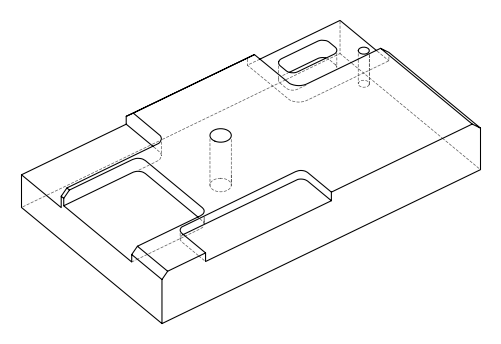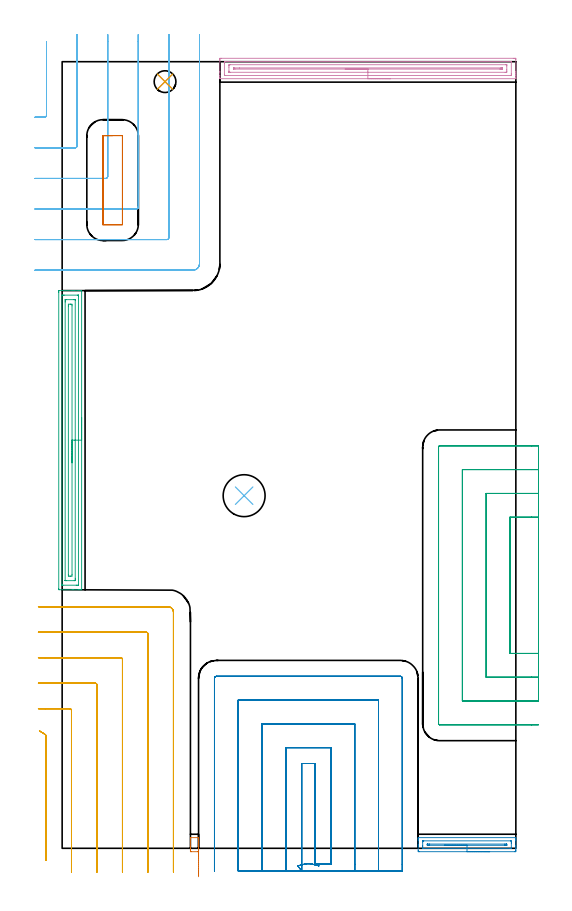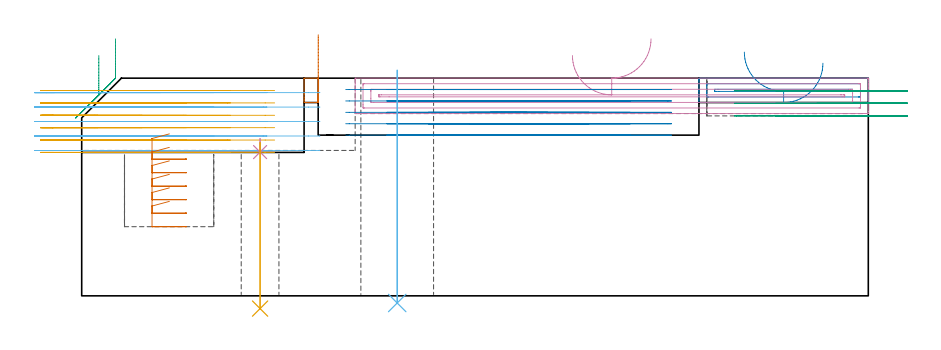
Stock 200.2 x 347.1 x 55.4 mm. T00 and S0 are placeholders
(PLAN: 12 operations, 6 tool changes, 48.4 min)
(1 AREA_MILL | FG_CHAMFER_SURFACE | UGT0205_001 | 0.23 min | 222 mm3)
(2 AREA_MILL_1 | FG_CHAMFER_SURFACE_1 | UGT0205_001 | 1.19 min | 906 mm3)
(3 AREA_MILL_2 | FG_CHAMFER_SURFACE_2 | UGT0205_001 | 4.45 min | 7337 mm3)
(4 AREA_MILL_3 | FG_CHAMFER_SURFACE_3 | UGT0205_001 | 4.35 min | 5512 mm3)
(5 MILL_CORNER_NOTCH_RECTANGULAR | CORNER_NOTCH_RECTANGULAR | UGT0201_133 | Follow Part, ap 3.75, ae 75% | 9.49 min | 121289 mm3)
(6 MILL_CORNER_NOTCH_RECTANGULAR_1 | CORNER_NOTCH_RECTANGULAR_1 | UGT0201_100 | Follow Part, ap 4.5, ae 75% | 7.21 min | 128277 mm3)
(7 MILL_RECTANGULAR_POCKET | POCKET_RECTANGULAR_STRAIGHT | UGT0201_132 | Follow Part, ap 3.5, ae 75% | 1.78 min | 22641 mm3)
(8 MILL_SLOT | SLOT_PARTIAL_RECTANGULAR | UGT0201_132 | Follow Part, ap 3.5, ae 75% | 12.27 min | 115956 mm3)
(9 MILL_SLOT_1 | SLOT_PARTIAL_RECTANGULAR_1 | UGT0201_132 | Follow Part, ap 3.5, ae 75% | 7.02 min | 53841 mm3)
(10 SPOT_DRILL | STEP1HOLE | NXT0321_9005460120000 | 0.03 min | 8 mm3)
(11 DRILL_THROUGH_HOLE_INTO_CENTER | STEP1HOLE | NXT0301_067 | 0.17 min | 2670 mm3)
(12 INDEXABLE_INSERT_DRILL_THROUGH_HOLE_FROM_SOLID | STEP1HOLE_1 | NXT0302_008 | 0.24 min | 14879 mm3)
(TOOL UGT0205_001 | Chamfer Mill 20 x 3 x 45 deg. | D20 FL50 Z2)
(TOOL UGT0201_133 | Carbide End Mill 15.0 | D15 FL30 Z4)
(TOOL UGT0201_100 | End Mill 18 mm | D18 FL22 Z2)
(TOOL UGT0201_132 | Carbide End Mill 14.0 | D14 FL30 Z4)
(TOOL NXT0321_9005460120000 | NC Spot Drill, 142deg, 12mm, Carbide, Uncoated | D12 PA142 FL30 Z2)
(TOOL NXT0301_067 | Carbide Drill 9.6mm [860.1-0960-029A1-MM 2214] | D9.6 PA140 FL47 Z2)
(TOOL NXT0302_008 | Index. Insert Drill 18.5mm [880-D1850L25-05] | D18.5 PA176 FL93 Z2)
(OP 1 AREA_MILL)
G17 G21 G94 G90
T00 M6
G54
G17 G0 G90 X60.2 Y1.623 S1061 M3
G43 Z66.441 H0
G94 G1 Y2.211 Z65.797 F250.
Y2.741 Z65.104
X60.199 Y3.209 Z64.367
Y3.61 Z63.593
Y3.943 Z62.786
Y4.204 Z61.954
Y4.391 Z61.102
Y4.504 Z60.236
Y4.54 Z59.365
Y4.501 Z58.493
Y4.386 Z57.629
Y4.196 Z56.777
Y3.932 Z55.946
Y3.597 Z55.14
Y3.193 Z54.367
X60.2 Y2.723 Z53.632
Y2.19 Z52.941
Y1.6 Z52.299
Y0.651 Z51.35
Y-0.163 Z50.53
Y-0.638 Z50.056
X60.197 Y-1.045 Z49.649
X60.193 Y-1.49 Z49.204
X60.173 Y-1.492 Z49.203
X59.725 Y-1.5 Z49.2
X57.075
X56.627 Y-1.492 Z49.203
X56.607 Y-1.49 Z49.204
X56.6 Y-1.045 Z49.649
Y-0.638 Z50.056
Y-0.163 Z50.53
Y0.651 Z51.35
Y0.718 Z51.417
X56.601 Y4.633 Z55.332
X56.61 Y4.695 Z55.394
X56.634 Y4.7 Z55.4
X60.166
X60.19 Y4.695 Z55.394
X60.2 Y4.631 Z55.329
Y1.6 Z52.299
Y0.957 Z51.709
Y0.265 Z51.178
Y-0.471 Z50.709
Y-1.245 Z50.307
Y-2.051 Z49.973
Y-2.883 Z49.71
Y-3.735 Z49.522
Y-4.6 Z49.408
Y-5.471 Z49.37
Y-6.343 Z49.408
Y-7.208 Z49.522
Y-8.059 Z49.71
Y-8.891 Z49.973
Y-9.697 Z50.307
Y-10.471 Z50.709
Y-11.207 Z51.178
Y-11.899 Z51.709
Y-12.542 Z52.299
G0 Z65.4
M5
M2
(OP 2 AREA_MILL_1)
G17 G21 G94 G90
T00 M6
G54
G17 G0 G90 X188.65 Y-1.5 S1061 M3
G43 Z65.4 H0
Z59.2
G94 G1 X188.612 Z58.328 F250.
X188.498 Z57.464
X188.309 Z56.612
X188.047 Z55.78
X187.713 Z54.974
X187.31 Z54.2
X186.842 Z53.464
X186.31 Z52.772
X185.721 Z52.129
X185.078 Z51.54
X184.386 Z51.009
X183.65 Z50.54
X182.876 Z50.137
X182.07 Z49.803
X181.238 Z49.541
X180.387 Z49.352
X179.522 Z49.238
X178.65 Z49.2
X157.695
X157.24 Y-1.495 Z49.203
X157.109 Y-1.491 Z49.205
X157.1 Y-1.045 Z49.651
Y0.718 Z51.413
Y1.305 Z52.002
Y1.6 Z52.297
Y3.363 Z54.058
Y3.953 Z54.652
Y4.245 Z54.944
X157.101 Y4.397 Z55.096
X157.11 Y4.694 Z55.393
X157.249 Y4.7 Z55.4
X200.051
X200.19 Y4.694 Z55.393
X200.2 Y4.396 Z55.095
Y3.953 Z54.652
Y3.363 Z54.058
Y1.305 Z52.002
Y0.718 Z51.413
Y0.13 Z50.825
Y-0.163 Z50.532
Y-0.752 Z49.944
X200.197 Y-1.045 Z49.651
X200.191 Y-1.491 Z49.205
X200.06 Y-1.495 Z49.203
X199.605 Y-1.5 Z49.2
X178.65
Y-0.086 Z50.614
X159.478 Y-0.085 Z50.615
X159.399 Y-0.084 Z50.616
X159.117 Y-0.079 Z50.621
X159.11 Y0.012 Z50.712
X159.103 Y0.208 Z50.908
X159.101 Y0.718 Z51.418
X159.1 Y1.092 Z51.792
X159.101 Y2.855 Z53.555
X159.108 Y3.23 Z53.93
X159.11 Y3.275 Z53.975
X159.125 Y3.279 Z53.979
X159.174 Y3.282 Z53.982
X159.275 Y3.284 Z53.984
X159.478 Y3.286 Z53.986
X159.557
X197.822 Y3.285 Z53.985
X197.902 Y3.284 Z53.984
X198.183 Y3.279 Z53.979
X198.19 Y3.188 Z53.888
X198.197 Y2.992 Z53.692
X198.199 Y2.482 Z53.182
X198.2 Y2.108 Z52.808
X198.199 Y0.345 Z51.045
X198.192 Y-0.03 Z50.67
X198.19 Y-0.075 Z50.625
X198.175 Y-0.079 Z50.621
X198.126 Y-0.082 Z50.618
X198.025 Y-0.084 Z50.616
X197.822 Y-0.086 Z50.614
X197.743
X178.65
Y1.328 Z52.028
X162.154 Y1.329 Z52.029
X161.535
X161.262 Y1.332 Z52.032
X161.171 Y1.335 Z52.035
X161.11 Y1.34 Z52.04
X161.106 Y1.44 Z52.14
X161.102 Y1.6 Z52.3
X161.101 Y1.759 Z52.459
X161.104 Y1.813 Z52.513
X161.11 Y1.854 Z52.554
X161.115 Y1.865 Z52.565
X161.126 Y1.867 Z52.567
X161.262 Y1.869 Z52.569
X161.879 Y1.871 Z52.571
X162.154 Y1.872 Z52.572
X195.147 Y1.871 Z52.571
X195.765
X196.038 Y1.868 Z52.568
X196.129 Y1.865 Z52.565
X196.19 Y1.86 Z52.56
X196.194 Y1.76 Z52.46
X196.198 Y1.6 Z52.3
X196.199 Y1.441 Z52.141
X196.196 Y1.387 Z52.087
X196.19 Y1.346 Z52.046
X196.185 Y1.335 Z52.035
X196.174 Y1.333 Z52.033
X196.038 Y1.331 Z52.031
X195.421 Y1.329 Z52.029
X195.147 Y1.328 Z52.028
X178.65
X177.778 Z52.067
X176.914 Z52.18
X176.062 Z52.369
X175.23 Z52.632
X174.424 Z52.965
X173.65 Z53.368
X172.914 Z53.837
X172.222 Z54.368
X171.579 Z54.957
X170.99 Z55.601
X170.458 Z56.293
X169.99 Z57.028
X169.587 Z57.802
X169.253 Z58.608
X168.991 Z59.44
X168.802 Z60.292
X168.688 Z61.157
X168.65 Z62.028
G0 Z65.4
M5
M2
(OP 3 AREA_MILL_2)
G17 G21 G94 G90
T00 M6
G54
G17 G0 G90 X8.6 Y190.1 S1061 M3
G43 Z65.4 H0
G94 G1 Y190.062 Z64.528 F250.
Y189.948 Z63.663
Y189.759 Z62.812
Y189.497 Z61.98
Y189.163 Z61.174
Y188.76 Z60.4
Y188.292 Z59.664
Y187.76 Z58.972
Y187.171 Z58.329
Y186.528 Z57.739
Y185.836 Z57.208
Y185.1 Z56.74
Y184.326 Z56.337
Y183.52 Z56.003
Y182.688 Z55.741
Y181.837 Z55.552
Y180.972 Z55.438
Y180.1 Z55.4
Y114.228
X8.597 Y114.11 Z55.389
X8.56 Y114.107 Z55.352
X8.259 Y114.1 Z55.057
X7.63 Z54.429
X7.116 Z53.911
X5.076 Z51.874
X4.442 Z51.236
X-1.226 Y114.101 Z45.571
X-1.491 Y114.11 Z45.305
X-1.499 Y114.374 Z45.299
Y114.408
X-1.5 Y245.228 Z45.3
X-1.498 Y245.527 Z45.302
X-1.491 Y246.093 Z45.305
X-1.478 Y246.097 Z45.318
X-0.016 Y246.1 Z46.781
X4.442 Z51.236
X5.076 Z51.874
X5.333 Z52.13
X7.116 Z53.911
X7.63 Z54.429
X7.709 Z54.508
X8.259 Z55.058
X8.56 Y246.093 Z55.352
X8.597 Y246.09 Z55.389
X8.6 Y245.972 Z55.4
Y180.1
X7.186 Z53.986
Y116.384
X7.184 Y116.315 Z53.984
X7.18 Y116.176 Z53.98
X7.176 Y116.109 Z53.976
X7.16 Y116.106 Z53.96
X7.116 Y116.103 Z53.916
X6.579 Y116.1 Z53.379
X6.225 Z53.025
X0.338 Z47.138
X-0.016 Y116.103 Z46.784
X-0.066 Y116.106 Z46.734
X-0.075 Y116.109 Z46.725
X-0.079 Y116.153 Z46.721
X-0.083 Y116.245 Z46.717
X-0.086 Y116.523 Z46.714
Y243.816
X-0.085 Y243.886 Z46.715
X-0.08 Y244.024 Z46.72
X-0.076 Y244.091 Z46.724
X-0.06 Y244.094 Z46.74
X-0.016 Y244.097 Z46.784
X0.521 Y244.1 Z47.321
X0.875 Z47.675
X6.762 Z53.562
X7.116 Y244.097 Z53.916
X7.166 Y244.094 Z53.966
X7.175 Y244.091 Z53.975
X7.179 Y244.047 Z53.979
X7.183 Y243.955 Z53.983
X7.185 Y243.816 Z53.985
X7.186 Y243.746 Z53.986
Y180.1
X5.772 Z52.572
X5.771 Y119.124 Z52.571
X5.77 Y118.688 Z52.57
X5.767 Y118.234 Z52.567
X5.765 Y118.127 Z52.565
X5.758 Y118.11 Z52.558
X5.691 Y118.106 Z52.491
X5.601 Y118.102 Z52.401
X5.467 Y118.1 Z52.267
X5.333 Z52.133
X1.901 Z48.701
X1.767 Z48.567
X1.633 Y118.101 Z48.433
X1.365 Y118.107 Z48.165
X1.334 Y118.11 Z48.134
X1.332 Y118.113 Z48.132
X1.33 Y118.133 Z48.13
X1.329 Y118.171 Z48.129
X1.328 Y118.234 Z48.128
X1.329 Y241.076 Z48.129
X1.33 Y241.513 Z48.13
X1.333 Y241.966 Z48.133
X1.335 Y242.073 Z48.135
X1.342 Y242.09 Z48.142
X1.409 Y242.094 Z48.209
X1.499 Y242.098 Z48.299
X1.633 Y242.1 Z48.433
X1.767 Z48.567
X5.199 Z51.999
X5.333 Z52.133
X5.467 Y242.099 Z52.267
X5.735 Y242.093 Z52.535
X5.766 Y242.09 Z52.566
X5.768 Y242.087 Z52.568
X5.77 Y242.067 Z52.57
X5.771 Y242.029 Z52.571
Y241.966
X5.772 Y180.1 Z52.572
X4.357 Z51.157
Y120.904
X4.349 Y120.107 Z51.149
X3.55 Y120.1 Z50.35
X3.464 Z50.264
X2.751 Y120.11 Z49.551
X2.743 Y120.82 Z49.543
Y239.296
X2.751 Y240.093 Z49.551
X3.55 Y240.1 Z50.35
X3.636 Z50.436
X4.349 Y240.09 Z51.149
X4.357 Y239.38 Z51.157
Y180.1
Y179.228 Z51.195
Y178.364 Z51.309
Y177.512 Z51.498
Y176.68 Z51.76
Y175.874 Z52.094
Y175.1 Z52.497
Y174.364 Z52.966
Y173.672 Z53.497
Y173.029 Z54.086
Y172.44 Z54.729
Y171.909 Z55.422
Y171.44 Z56.157
Y171.037 Z56.931
Y170.703 Z57.737
Y170.441 Z58.569
Y170.252 Z59.421
Y170.138 Z60.286
Y170.1 Z61.157
G0 Z65.4
M5
M2
(OP 4 AREA_MILL_3)
G17 G21 G94 G90
T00 M6
G54
G17 G0 G90 X144.9 Y339.6 S1061 M3
G43 Z65.4 H0
G94 G1 X144.862 Z64.528 F250.
X144.748 Z63.663
X144.559 Z62.812
X144.297 Z61.98
X143.963 Z61.174
X143.56 Z60.4
X143.092 Z59.664
X142.56 Z58.972
X141.971 Z58.329
X141.328 Z57.74
X140.636 Z57.208
X139.9 Z56.74
X139.126 Z56.337
X138.32 Z56.003
X137.488 Z55.741
X136.637 Z55.552
X135.772 Z55.438
X134.9 Z55.4
X69.758
X69.61 Y339.603 Z55.388
X69.608 Y339.624 Z55.367
X69.6 Y339.964 Z55.036
Y340.372 Z54.627
Y340.999 Z53.996
Y342.199 Z52.798
Y342.771 Z52.223
Y347.8 Z47.197
X69.603 Y348.087 Z46.911
X69.608 Y348.592 Z46.406
X69.692 Y348.594 Z46.403
X70.204 Y348.6 Z46.4
X199.079
X199.596 Y348.599 Z46.401
X200.108 Y348.594 Z46.403
X200.192 Y348.592 Z46.406
X200.2 Y348.087 Z46.911
Y342.771 Z52.223
Y342.199 Z52.798
Y341.885 Z53.111
Y341.313 Z53.683
Y340.999 Z53.996
Y340.372 Z54.627
Y339.963 Z55.036
Y339.625 Z55.366
X200.191 Y339.602 Z55.388
X200.042 Y339.6 Z55.4
X134.9
Y341.014 Z53.986
X71.974
X71.767 Y341.016 Z53.984
X71.665 Y341.018 Z53.982
X71.62 Y341.021 Z53.979
X71.61 Y341.048 Z53.952
X71.606 Y341.146 Z53.854
X71.601 Y341.385 Z53.615
X71.6 Y346.315 Z48.685
X71.602 Y346.699 Z48.301
X71.61 Y347.086 Z47.914
X71.615 Y347.179 Z47.821
X71.66 Y347.182 Z47.818
X71.77 Y347.184 Z47.816
X71.989 Y347.186 Z47.814
X197.826
X198.033 Y347.184 Z47.816
X198.135 Y347.182 Z47.818
X198.18 Y347.179 Z47.821
X198.19 Y347.152 Z47.848
X198.194 Y347.054 Z47.946
X198.199 Y346.815 Z48.185
X198.2 Y341.885 Z53.115
X198.199 Y341.501 Z53.499
X198.19 Y341.114 Z53.886
X198.185 Y341.021 Z53.979
X198.14 Y341.018 Z53.982
X198.031 Y341.016 Z53.984
X197.811 Y341.014 Z53.986
X134.9
Y342.428 Z52.572
X74.119 Y342.429 Z52.571
X73.774 Y342.43 Z52.57
X73.659 Y342.433 Z52.567
X73.622 Y342.435 Z52.565
X73.61 Y342.445 Z52.555
X73.606 Y342.484 Z52.516
X73.602 Y342.599 Z52.401
X73.6 Y342.771 Z52.229
Y342.943 Z52.057
Y344.715 Z50.285
X73.601 Y345.429 Z49.571
X73.603 Y345.599 Z49.401
X73.611 Y345.765 Z49.235
X73.774 Y345.767 Z49.233
X74.321 Y345.771 Z49.229
X195.681
X196.026 Y345.77 Z49.23
X196.141 Y345.767 Z49.233
X196.178 Y345.765 Z49.235
X196.19 Y345.755 Z49.245
X196.194 Y345.716 Z49.284
X196.198 Y345.601 Z49.399
X196.2 Y345.429 Z49.571
Y345.257 Z49.743
Y343.485 Z51.515
X196.199 Y342.771 Z52.229
X196.197 Y342.601 Z52.399
X196.189 Y342.435 Z52.565
X196.026 Y342.433 Z52.567
X195.479 Y342.429 Z52.571
X134.9 Y342.428 Z52.572
Y343.843 Z51.157
X76.263
X75.745 Y343.848 Z51.152
X75.66 Y343.85 Z51.15
X75.61 Y343.855 Z51.145
X75.608 Y343.9 Z51.1
X75.606 Y344.1 Z50.9
X75.608 Y344.3 Z50.7
X75.61 Y344.345 Z50.655
X75.66 Y344.35 Z50.65
X75.748 Y344.354 Z50.646
X75.932 Y344.356 Z50.644
X78.235 Y344.357 Z50.643
X193.537
X194.055 Y344.353 Z50.647
X194.14 Y344.35 Z50.65
X194.19 Y344.345 Z50.655
X194.192 Y344.3 Z50.7
X194.195 Y344.1 Z50.9
X194.192 Y343.9 Z51.1
X194.19 Y343.855 Z51.145
X194.14 Y343.85 Z51.15
X194.052 Y343.846 Z51.154
X193.868 Y343.844 Z51.156
X193.349 Y343.843 Z51.157
X193.163
X134.9
X134.028 Z51.195
X133.164 Z51.309
X132.312 Z51.498
X131.48 Z51.76
X130.674 Z52.094
X129.9 Z52.497
X129.164 Z52.966
X128.472 Z53.497
X127.829 Z54.086
X127.24 Z54.729
X126.709 Z55.422
X126.24 Z56.157
X125.837 Z56.931
X125.503 Z57.737
X125.241 Z58.569
X125.052 Z59.421
X124.938 Z60.286
X124.9 Z61.157
G0 Z65.4
M5
M2
(OP 5 MILL_CORNER_NOTCH_RECTANGULAR)
G17 G21 G94 G90
T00 M6
G54
G17 G0 G90 X-7.15 Y-5.264 S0 M3
G43 Z65.4 H0
Z52.25
G94 G1 Y-2.264 F250.
Y49.607 F500.
G3 X-7.5 Y50.236 R0.75
G1 X-10.038 Y51.836 F250.
G0 Z65.4
X4.1 Y-10.5
Z52.25
G1 Y-7.5
Y60.855 F500.
G3 X3.355 Y61.6 R0.75
G1 X-7.455
X-7.5
X-10.5 Y61.603 F250.
G0 Z65.4
X15.35 Y-10.5
Z52.25
G1 Y-7.5
Y72.104 F500.
G3 X14.604 Y72.85 R0.75
G1 X-7.455
X-7.5
X-10.5 Y72.854 F250.
G0 Z65.4
X26.6 Y-10.5
Z52.25
G1 Y-7.5
Y83.354 F500.
G3 X25.854 Y84.1 R0.75
G1 X-7.455
X-7.5
X-10.5 Y84.106 F250.
G0 Z65.4
X37.85 Y-10.5
Z52.25
G1 Y-7.5
Y94.604 F500.
G3 X37.104 Y95.35 R0.75
G1 X-7.455
X-7.5
X-10.5 Y95.362 F250.
G0 Z65.4
X49.1 Y-10.5
Z52.25
G1 Y-7.5
Y104.2 F500.
G3 X46.7 Y106.6 R2.4
G1 X-7.455
X-10.455 F250.
G0 Z65.4
X-7.15 Y-5.264
Z49.1
G1 Y-2.264
Y49.607 F500.
G3 X-7.5 Y50.236 R0.75
G1 X-10.038 Y51.836 F250.
G0 Z65.4
X4.1 Y-10.5
Z49.1
G1 Y-7.5
Y60.855 F500.
G3 X3.355 Y61.6 R0.75
G1 X-7.5
X-10.5 F250.
G0 Z65.4
X15.35 Y-10.5
Z49.1
G1 Y-7.5
Y72.104 F500.
G3 X14.604 Y72.85 R0.75
G1 X-7.5
X-10.5 F250.
G0 Z65.4
X26.6 Y-10.5
Z49.1
G1 Y-7.5
Y83.354 F500.
G3 X25.854 Y84.1 R0.75
G1 X-7.5
X-10.5 F250.
G0 Z65.4
X37.85 Y-10.5
Z49.1
G1 Y-7.5
Y94.604 F500.
G3 X37.104 Y95.35 R0.75
G1 X-7.5
X-10.5 F250.
G0 Z65.4
X49.1 Y-10.5
Z49.1
G1 Y-7.5
Y104.2 F500.
G3 X46.7 Y106.6 R2.4
G1 X-7.5
X-10.5 F250.
G0 Z65.4
X-7.15 Y-5.264
Z45.95
G1 Y-2.264
Y49.607 F500.
G3 X-7.5 Y50.236 R0.75
G1 X-10.038 Y51.836 F250.
G0 Z65.4
X4.1 Y-10.5
Z45.95
G1 Y-7.5
Y60.855 F500.
G3 X3.355 Y61.6 R0.75
G1 X-7.5
X-10.5 F250.
G0 Z65.4
X15.35 Y-10.5
Z45.95
G1 Y-7.5
Y72.104 F500.
G3 X14.604 Y72.85 R0.75
G1 X-7.5
X-10.5 F250.
G0 Z65.4
X26.6 Y-10.5
Z45.95
G1 Y-7.5
Y83.354 F500.
G3 X25.854 Y84.1 R0.75
G1 X-7.5
X-10.5 F250.
G0 Z65.4
X37.85 Y-10.5
Z45.95
G1 Y-7.5
Y94.604 F500.
G3 X37.104 Y95.35 R0.75
G1 X-7.5
X-10.5 F250.
G0 Z65.4
X49.1 Y-10.5
Z45.95
G1 Y-7.5
Y104.2 F500.
G3 X46.7 Y106.6 R2.4
G1 X-7.5
X-10.5 F250.
G0 Z65.4
X-7.15 Y-5.264
Z42.8
G1 Y-2.264
Y49.607 F500.
G3 X-7.5 Y50.236 R0.75
G1 X-10.038 Y51.836 F250.
G0 Z65.4
X4.1 Y-10.5
Z42.8
G1 Y-7.5
Y60.855 F500.
G3 X3.355 Y61.6 R0.75
G1 X-7.5
X-10.5 F250.
G0 Z65.4
X15.35 Y-10.5
Z42.8
G1 Y-7.5
Y72.104 F500.
G3 X14.604 Y72.85 R0.75
G1 X-7.5
X-10.5 F250.
G0 Z65.4
X26.6 Y-10.5
Z42.8
G1 Y-7.5
Y83.354 F500.
G3 X25.854 Y84.1 R0.75
G1 X-7.5
X-10.5 F250.
G0 Z65.4
X37.85 Y-10.5
Z42.8
G1 Y-7.5
Y94.604 F500.
G3 X37.104 Y95.35 R0.75
G1 X-7.5
X-10.5 F250.
G0 Z65.4
X49.1 Y-10.5
Z42.8
G1 Y-7.5
Y104.2 F500.
G3 X46.7 Y106.6 R2.4
G1 X-7.5
X-10.5 F250.
G0 Z65.4
X-7.15 Y-5.264
Z39.65
G1 Y-2.264
Y49.607 F500.
G3 X-7.5 Y50.236 R0.75
G1 X-10.038 Y51.836 F250.
G0 Z65.4
X4.1 Y-10.5
Z39.65
G1 Y-7.5
Y60.855 F500.
G3 X3.355 Y61.6 R0.75
G1 X-7.5
X-10.5 F250.
G0 Z65.4
X15.35 Y-10.5
Z39.65
G1 Y-7.5
Y72.104 F500.
G3 X14.604 Y72.85 R0.75
G1 X-7.5
X-10.5 F250.
G0 Z65.4
X26.6 Y-10.5
Z39.65
G1 Y-7.5
Y83.354 F500.
G3 X25.854 Y84.1 R0.75
G1 X-7.5
X-10.5 F250.
G0 Z65.4
X37.85 Y-10.5
Z39.65
G1 Y-7.5
Y94.604 F500.
G3 X37.104 Y95.35 R0.75
G1 X-7.5
X-10.5 F250.
G0 Z65.4
X49.1 Y-10.5
Z39.65
G1 Y-7.5
Y104.2 F500.
G3 X46.7 Y106.6 R2.4
G1 X-7.5
X-10.5 F250.
G0 Z65.4
X-7.15 Y-5.264
Z36.5
G1 Y-2.264
Y49.607 F500.
G3 X-7.5 Y50.236 R0.75
G1 X-10.038 Y51.836 F250.
G0 Z65.4
X4.1 Y-10.5
Z36.5
G1 Y-7.5
Y60.855 F500.
G3 X3.355 Y61.6 R0.75
G1 X-7.5
X-10.5 F250.
G0 Z65.4
X15.35 Y-10.5
Z36.5
G1 Y-7.5
Y72.104 F500.
G3 X14.604 Y72.85 R0.75
G1 X-7.5
X-10.5 F250.
G0 Z65.4
X26.6 Y-10.5
Z36.5
G1 Y-7.5
Y83.354 F500.
G3 X25.854 Y84.1 R0.75
G1 X-7.5
X-10.5 F250.
G0 Z65.4
X37.85 Y-10.5
Z36.5
G1 Y-7.5
Y94.604 F500.
G3 X37.104 Y95.35 R0.75
G1 X-7.5
X-10.5 F250.
G0 Z65.4
X49.1 Y-10.5
Z36.5
G1 Y-7.5
Y104.2 F500.
G3 X46.7 Y106.6 R2.4
G1 X-7.5
X-10.5 F250.
G0 Z65.4
M5
M2
(OP 6 MILL_CORNER_NOTCH_RECTANGULAR_1)
G17 G21 G94 G90
T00 M6
G54
G17 G0 G90 X-12. Y322.6 S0 M3
G43 Z65.4 H0
Z51.72
G94 G1 X-9. F250.
X-7.794 F500.
G3 X-6.9 Y323.494 R0.9
G1 Y352.878
Y355.878 F250.
G0 Z65.4
X-12. Y309.1
Z51.72
G1 X-9.
X5.705 F500.
G3 X6.6 Y309.995 R0.9
G1 Y356.1
Y359.1 F250.
G0 Z65.4
X-12. Y295.6
Z51.72
G1 X-9.
X19.205 F500.
G3 X20.1 Y296.495 R0.9
G1 Y356.1
Y359.1 F250.
G0 Z65.4
X-12. Y282.1
Z51.72
G1 X-9.
X32.705 F500.
G3 X33.6 Y282.996 R0.9
G1 Y356.1
Y359.1 F250.
G0 Z65.4
X-12. Y268.6
Z51.72
G1 X-9.
X46.204 F500.
G3 X47.1 Y269.496 R0.9
G1 Y356.1
Y359.1 F250.
G0 Z65.4
X-12. Y255.1
Z51.72
G1 X-9.
X57.7 F500.
G3 X60.6 Y258. R2.9
G1 Y356.1
Y359.1 F250.
G0 Z65.4
X-12. Y322.6
Z48.04
G1 X-9.
X-7.794 F500.
G3 X-6.9 Y323.494 R0.9
G1 Y352.878
Y355.878 F250.
G0 Z65.4
X-12. Y309.1
Z48.04
G1 X-9.
X5.705 F500.
G3 X6.6 Y309.995 R0.9
G1 Y356.1
Y359.1 F250.
G0 Z65.4
X-12. Y295.6
Z48.04
G1 X-9.
X19.205 F500.
G3 X20.1 Y296.495 R0.9
G1 Y356.1
Y359.1 F250.
G0 Z65.4
X-12. Y282.1
Z48.04
G1 X-9.
X32.705 F500.
G3 X33.6 Y282.995 R0.9
G1 Y356.1
Y359.1 F250.
G0 Z65.4
X-12. Y268.6
Z48.04
G1 X-9.
X46.204 F500.
G3 X47.1 Y269.496 R0.9
G1 Y356.1
Y359.1 F250.
G0 Z65.4
X-12. Y255.1
Z48.04
G1 X-9.
X57.7 F500.
G3 X60.6 Y258. R2.9
G1 Y356.1
Y359.1 F250.
G0 Z65.4
X-12. Y322.6
Z44.36
G1 X-9.
X-7.794 F500.
G3 X-6.9 Y323.494 R0.9
G1 Y352.878
Y355.878 F250.
G0 Z65.4
X-12. Y309.1
Z44.36
G1 X-9.
X5.705 F500.
G3 X6.6 Y309.995 R0.9
G1 Y356.1
Y359.1 F250.
G0 Z65.4
X-12. Y295.6
Z44.36
G1 X-9.
X19.205 F500.
G3 X20.1 Y296.495 R0.9
G1 Y356.1
Y359.1 F250.
G0 Z65.4
X-12. Y282.1
Z44.36
G1 X-9.
X32.705 F500.
G3 X33.6 Y282.996 R0.9
G1 Y356.1
Y359.1 F250.
G0 Z65.4
X-12. Y268.6
Z44.36
G1 X-9.
X46.204 F500.
G3 X47.1 Y269.496 R0.9
G1 Y356.1
Y359.1 F250.
G0 Z65.4
X-12. Y255.1
Z44.36
G1 X-9.
X57.7 F500.
G3 X60.6 Y258. R2.9
G1 Y356.1
Y359.1 F250.
G0 Z65.4
X-12. Y322.6
Z40.68
G1 X-9.
X-7.794 F500.
G3 X-6.9 Y323.494 R0.9
G1 Y352.878
Y355.878 F250.
G0 Z65.4
X-12. Y309.1
Z40.68
G1 X-9.
X5.705 F500.
G3 X6.6 Y309.995 R0.9
G1 Y356.1
Y359.1 F250.
G0 Z65.4
X-12. Y295.6
Z40.68
G1 X-9.
X19.205 F500.
G3 X20.1 Y296.495 R0.9
G1 Y356.1
Y359.1 F250.
G0 Z65.4
X-12. Y282.1
Z40.68
G1 X-9.
X32.705 F500.
G3 X33.6 Y282.996 R0.9
G1 Y356.1
Y359.1 F250.
G0 Z65.4
X-12. Y268.6
Z40.68
G1 X-9.
X46.204 F500.
G3 X47.1 Y269.496 R0.9
G1 Y356.1
Y359.1 F250.
G0 Z65.4
X-12. Y255.1
Z40.68
G1 X-9.
X57.7 F500.
G3 X60.6 Y258. R2.9
G1 Y356.1
Y359.1 F250.
G0 Z65.4
X-12. Y322.6
Z37.
G1 X-9.
X-7.794 F500.
G3 X-6.9 Y323.494 R0.9
G1 Y352.878
Y355.878 F250.
G0 Z65.4
X-12. Y309.1
Z37.
G1 X-9.
X5.705 F500.
G3 X6.6 Y309.995 R0.9
G1 Y356.1
Y359.1 F250.
G0 Z65.4
X-12. Y295.6
Z37.
G1 X-9.
X19.205 F500.
G3 X20.1 Y296.495 R0.9
G1 Y356.1
Y359.1 F250.
G0 Z65.4
X-12. Y282.1
Z37.
G1 X-9.
X32.705 F500.
G3 X33.6 Y282.996 R0.9
G1 Y356.1
Y359.1 F250.
G0 Z65.4
X-12. Y268.6
Z37.
G1 X-9.
X46.204 F500.
G3 X47.1 Y269.496 R0.9
G1 Y356.1
Y359.1 F250.
G0 Z65.4
X-12. Y255.1
Z37.
G1 X-9.
X57.7 F500.
G3 X60.6 Y258. R2.9
G1 Y356.1
Y359.1 F250.
G0 Z65.4
M5
M2
(OP 7 MILL_RECTANGULAR_POCKET)
G17 G21 G94 G90
T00 M6
G54
G17 G0 G90 X22.308 Y314.5 S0 M3
G43 Z65.4 H0
Z41.218
G94 G1 X18. Z40.064 F250.
X17.968 Z40.055
X17.926 Y314.474 Z40.042
X17.9 Y314.432 Z40.029
Y314.4 Z40.02
Y294.85 Z34.782
Y275.3 F500.
X17.905 Y275.245
X17.945 Y275.205
X18. Y275.2
X26.5
X26.555 Y275.205
X26.595 Y275.245
X26.6 Y275.3
Y314.4
X26.595 Y314.455
X26.555 Y314.495
X26.5 Y314.5
X18.
X17.945 Y314.495
X17.905 Y314.455
X17.9 Y314.4
Y294.85
Y293.85
G0 X22.308 Y314.5 Z37.782
G1 X18. Z36.627 F250.
X17.968 Z36.619
X17.926 Y314.474 Z36.606
X17.9 Y314.432 Z36.592
Y314.4 Z36.584
Y294.85 Z31.345
Y275.3 F500.
X17.905 Y275.245
X17.945 Y275.205
X18. Y275.2
X26.5
X26.555 Y275.205
X26.595 Y275.245
X26.6 Y275.3
Y314.4
X26.595 Y314.455
X26.555 Y314.495
X26.5 Y314.5
X18.
X17.945 Y314.495
X17.905 Y314.455
X17.9 Y314.4
Y294.85
Y293.85
G0 X22.308 Y314.5 Z34.345
G1 X18. Z33.191 F250.
X17.968 Z33.183
X17.926 Y314.474 Z33.169
X17.9 Y314.432 Z33.156
Y314.4 Z33.147
Y294.85 Z27.909
Y275.3 F500.
X17.905 Y275.245
X17.945 Y275.205
X18. Y275.2
X26.5
X26.555 Y275.205
X26.595 Y275.245
X26.6 Y275.3
Y314.4
X26.595 Y314.455
X26.555 Y314.495
X26.5 Y314.5
X18.
X17.945 Y314.495
X17.905 Y314.455
X17.9 Y314.4
Y294.85
Y293.85
G0 X22.308 Y314.5 Z30.909
G1 X18. Z29.755 F250.
X17.968 Z29.746
X17.926 Y314.474 Z29.733
X17.9 Y314.432 Z29.72
Y314.4 Z29.711
Y294.85 Z24.473
Y275.3 F500.
X17.905 Y275.245
X17.945 Y275.205
X18. Y275.2
X26.5
X26.555 Y275.205
X26.595 Y275.245
X26.6 Y275.3
Y314.4
X26.595 Y314.455
X26.555 Y314.495
X26.5 Y314.5
X18.
X17.945 Y314.495
X17.905 Y314.455
X17.9 Y314.4
Y294.85
Y293.85
G0 X22.308 Y314.5 Z27.473
G1 X18. Z26.318 F250.
X17.968 Z26.31
X17.926 Y314.474 Z26.297
X17.9 Y314.432 Z26.283
Y314.4 Z26.275
Y294.85 Z21.036
Y275.3 F500.
X17.905 Y275.245
X17.945 Y275.205
X18. Y275.2
X26.5
X26.555 Y275.205
X26.595 Y275.245
X26.6 Y275.3
Y314.4
X26.595 Y314.455
X26.555 Y314.495
X26.5 Y314.5
X18.
X17.945 Y314.495
X17.905 Y314.455
X17.9 Y314.4
Y294.85
Y293.85
G0 X22.308 Y314.5 Z24.036
G1 X18. Z22.882 F250.
X17.968 Z22.873
X17.926 Y314.474 Z22.86
X17.9 Y314.432 Z22.847
Y314.4 Z22.838
Y294.85 Z17.6
Y275.3 F500.
X17.905 Y275.245
X17.945 Y275.205
X18. Y275.2
X26.5
X26.555 Y275.205
X26.595 Y275.245
X26.6 Y275.3
Y314.4
X26.595 Y314.455
X26.555 Y314.495
X26.5 Y314.5
X18.
X17.945 Y314.495
X17.905 Y314.455
X17.9 Y314.4
Y294.85
Y293.85
G0 Z65.4
M5
M2
(OP 8 MILL_SLOT)
G17 G21 G94 G90
T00 M6
G54
G17 G0 G90 X113.315 Y-7.755 S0 M3
G43 Z65.4 H0
Z52.5
G94 G1 X110.411 Y-7. F250.
G3 X106.889 Y-7. R7.
G1 X103.985 Y-7.755
X105.7 Y-10.
Y-7.
Y37.4 F500.
X111.6
Y-7.
X118.6
Y44.4
X98.7
Y-7.
Y-10. F250.
X129.1
Y-7.
Y54.9 F500.
X88.2
Y-7.
Y-10. F250.
X139.6
Y-7.
Y65.4 F500.
X77.7
Y-7.
Y-10. F250.
X150.1
Y-7.
Y75. F500.
G3 X149.2 Y75.9 R0.9
G1 X68.1
G3 X67.2 Y75. R0.9
G1 Y-7.
Y-10. F250.
G0 X113.315 Y-7.755 Z49.6
G1 X110.411 Y-7.
G3 X106.889 Y-7. R7.
G1 X103.985 Y-7.755
X105.7 Y-10.
Y-7.
Y37.4 F500.
X111.6
Y-7.
X118.6
Y44.4
X98.7
Y-7.
Y-10. F250.
X129.1
Y-7.
Y54.9 F500.
X88.2
Y-7.
Y-10. F250.
X139.6
Y-7.
Y65.4 F500.
X77.7
Y-7.
Y-10. F250.
X150.1
Y-7.
Y75. F500.
G3 X149.2 Y75.9 R0.9
G1 X68.1
G3 X67.2 Y75. R0.9
G1 Y-7.
Y-10. F250.
G0 X113.315 Y-7.755 Z46.7
G1 X110.411 Y-7.
G3 X106.889 Y-7. R7.
G1 X103.985 Y-7.755
X105.7 Y-10.
Y-7.
Y37.4 F500.
X111.6
Y-7.
X118.6
Y44.4
X98.7
Y-7.
Y-10. F250.
X129.1
Y-7.
Y54.9 F500.
X88.2
Y-7.
Y-10. F250.
X139.6
Y-7.
Y65.4 F500.
X77.7
Y-7.
Y-10. F250.
X150.1
Y-7.
Y75. F500.
G3 X149.2 Y75.9 R0.9
G1 X68.1
G3 X67.2 Y75. R0.9
G1 Y-7.
Y-10. F250.
G0 X113.315 Y-7.755 Z43.8
G1 X110.411 Y-7.
G3 X106.889 Y-7. R7.
G1 X103.985 Y-7.755
X105.7 Y-10.
Y-7.
Y37.4 F500.
X111.6
Y-7.
X118.6
Y44.4
X98.7
Y-7.
Y-10. F250.
X129.1
Y-7.
Y54.9 F500.
X88.2
Y-7.
Y-10. F250.
X139.6
Y-7.
Y65.4 F500.
X77.7
Y-7.
Y-10. F250.
X150.1
Y-7.
Y75. F500.
G3 X149.2 Y75.9 R0.9
G1 X68.1
G3 X67.2 Y75. R0.9
G1 Y-7.
Y-10. F250.
G0 X113.315 Y-7.755 Z40.9
G1 X110.411 Y-7.
G3 X106.889 Y-7. R7.
G1 X103.985 Y-7.755
X105.7 Y-10.
Y-7.
Y37.4 F500.
X111.6
Y-7.
X118.6
Y44.4
X98.7
Y-7.
Y-10. F250.
X129.1
Y-7.
Y54.9 F500.
X88.2
Y-7.
Y-10. F250.
X139.6
Y-7.
Y65.4 F500.
X77.7
Y-7.
Y-10. F250.
X150.1
Y-7.
Y75. F500.
G3 X149.2 Y75.9 R0.9
G1 X68.1
G3 X67.2 Y75. R0.9
G1 Y-7.
Y-10. F250.
G0 Z65.4
M5
M2
(OP 9 MILL_SLOT_1)
G17 G21 G94 G90
T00 M6
G54
G17 G0 G90 X210.2 Y146.1 S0 M3
G43 Z65.4 H0
Z52.2
G94 G1 X207.2 F250.
X197.6 F500.
Y86.
X207.2
X210.2 F250.
Y156.6
X207.2
X187.1 F500.
Y75.5
X207.2
X210.2 F250.
Y167.1
X207.2
X176.6 F500.
Y65.
X207.2
X210.2 F250.
Y177.6
X207.2
X166.6 F500.
G3 X166.1 Y177.1 R0.5
G1 Y55.
G3 X166.6 Y54.5 R0.5
G1 X207.2
X210.2 F250.
G0 Y146.1 Z49.
G1 X207.2
X197.6 F500.
Y86.
X207.2
X210.2 F250.
Y156.6
X207.2
X187.1 F500.
Y75.5
X207.2
X210.2 F250.
Y167.1
X207.2
X176.6 F500.
Y65.
X207.2
X210.2 F250.
Y177.6
X207.2
X166.6 F500.
G3 X166.1 Y177.1 R0.5
G1 Y55.
G3 X166.6 Y54.5 R0.5
G1 X207.2
X210.2 F250.
G0 Y146.1 Z45.8
G1 X207.2
X197.6 F500.
Y86.
X207.2
X210.2 F250.
Y156.6
X207.2
X187.1 F500.
Y75.5
X207.2
X210.2 F250.
Y167.1
X207.2
X176.6 F500.
Y65.
X207.2
X210.2 F250.
Y177.6
X207.2
X166.6 F500.
G3 X166.1 Y177.1 R0.5
G1 Y55.
G3 X166.6 Y54.5 R0.5
G1 X207.2
X210.2 F250.
G0 Z65.4
M5
M2
(OP 10 SPOT_DRILL)
G17 G21 G94 G90
T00 M6
G54
G17 G0 G90 X45.4 Y338.3 S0 M3
G43 Z65.4 H0
G94 G81 G98 Z36.587 F250. R40.
G80
M5
M2
(OP 11 DRILL_THROUGH_HOLE_INTO_CENTER)
G17 G21 G94 G90
T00 M6
G54
G17 G0 G90 X45.4 Y338.3 S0 M3
G43 Z65.4 H1
G94 G73 G98 Z-3.247 F250. Q8.049 R39.
G80
M5
M2
(OP 12 INDEXABLE_INSERT_DRILL_THROUGH_HOLE_FROM_SOLID)
G17 G21 G94 G90
T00 M6
G54
G17 G0 G90 X80.3 Y155.6 S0 M3
G43 Z65.4 H1
G94 G81 G98 Z-1.823 F250. R57.4
G80
M5
M2
